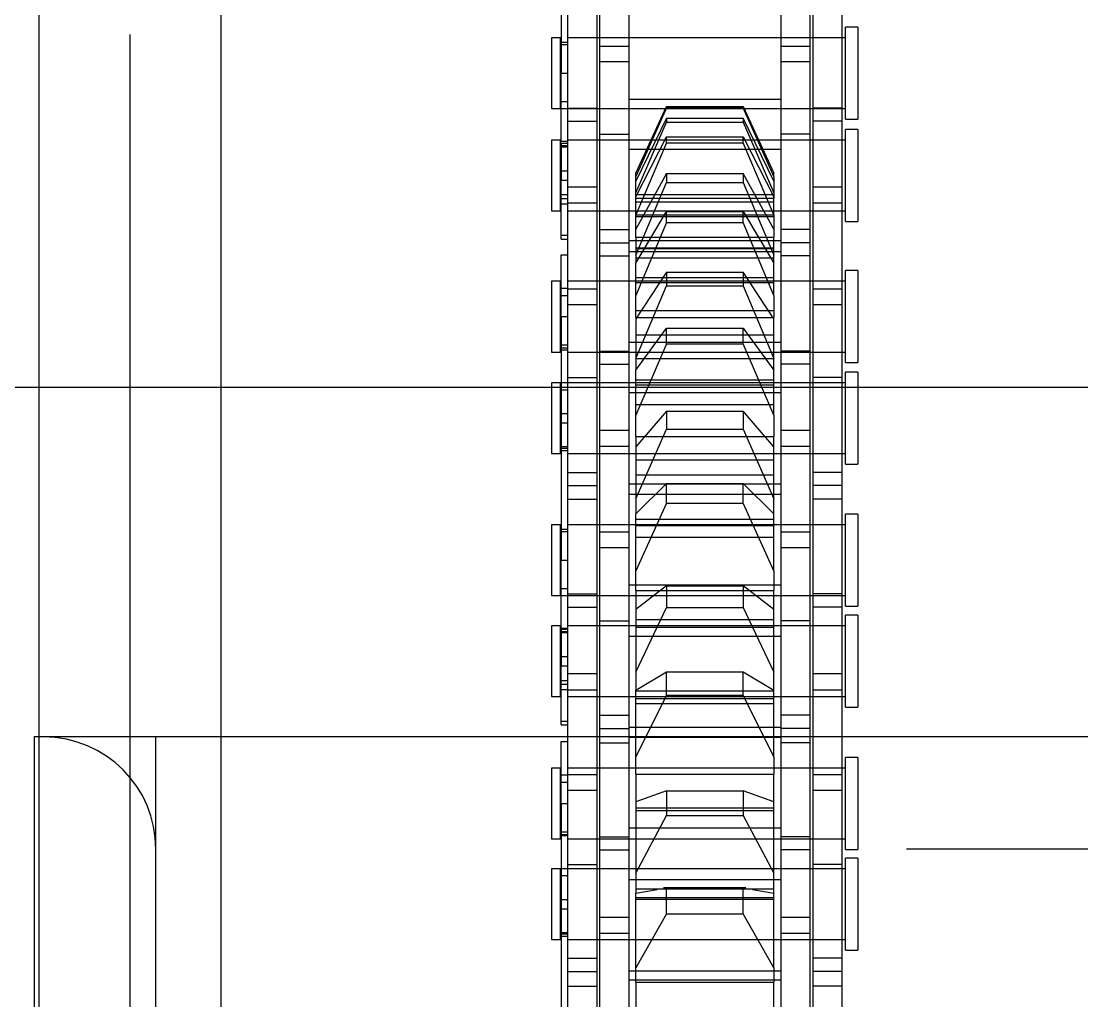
# Model space of a CAD drawing. Header units: metres. Extents: x 0 to 63075, y 0 to 44550.
# Drawn here: x 14314.3 to 14369.7, y 24669.8 to 24720.9 of the extents above; entities that cross this region are included whole.
import ezdxf

# ---------------------------------------------------------------- set-up
doc = ezdxf.new("R2010")
doc.units = ezdxf.units.M
doc.header["$LTSCALE"] = 75
doc.linetypes.add('HIDDEN2', pattern=[4.7625, 3.175, -1.5875])
for name, color, linetype in [('SDM', 7, 'Continuous'), ('SL4', 4, 'Continuous'), ('ST1', 7, 'HIDDEN2')]:
    doc.layers.add(name, color=color, linetype=linetype)

# ---------------------------------------------------------------- blocks, each defined once
blk = doc.blocks.new('A$Ca53c419a')
at = {"layer": 'SL4'}
for p, q in [((1004.763, 495.765), (54.76, 495.765)), ((215, 486.24), (1004.763, 486.24))]:
    blk.add_line(p, q, dxfattribs=at)
at = {"layer": 'ST1'}
for p, q in [((272, 534.865), (272, 420.765)), ((253.75, 496), (190.25, 496)), ((253.75, 420.765), (253.75, 496)), ((1004.763, 491.003), (4.763, 491.003)), ((202.45, 489.65), (247.9, 489.65)), ((247.9, 489.65), (253.75, 489.65)), ((247.9, 212.35), (247.9, 489.65)), ((215, 486.24), (1004.763, 486.24)), ((246.879, 469), (243.189, 469)), ((243.189, 469), (243.189, 468.526)), ((246.879, 468.526), (246.879, 469)), ((252.122, 469), (248.432, 469)), ((248.432, 469), (248.432, 468.526)), ((252.122, 468.526), (252.122, 469)), ((259.549, 469), (255.859, 469)), ((255.859, 469), (255.859, 468.526)), ((259.549, 468.526), (259.549, 469)), ((264.822, 469), (261.132, 469)), ((261.132, 469), (261.132, 468.526)), ((264.822, 468.526), (264.822, 469)), ((272.219, 469), (268.529, 469)), ((268.529, 469), (268.529, 468.526)), ((272.219, 468.526), (272.219, 469)), ((277.522, 469), (273.832, 469)), ((273.832, 469), (273.832, 468.526)), ((277.522, 468.526), (277.522, 469)), ((284.889, 469), (281.199, 469)), ((281.199, 469), (281.199, 468.526)), ((284.889, 468.526), (284.889, 469)), ((290.222, 469), (286.532, 469)), ((286.532, 469), (286.532, 468.526)), ((290.222, 468.526), (290.222, 469)), ((250.277, 468.489), (237.577, 468.489)), ((243.189, 468.526), (246.874, 468.526)), ((243.358, 468.489), (243.358, 468.157)), ((243.479, 468.489), (243.479, 468.157)), ((243.558, 468.526), (243.558, 468.157)), ((244.79, 468.489), (244.79, 468.157)), ((245.278, 468.489), (245.278, 468.157)), ((246.51, 468.157), (246.51, 468.526)), ((246.874, 468.526), (246.879, 468.526)), ((246.879, 466.637), (246.879, 468.489)), ((248.432, 468.526), (252.122, 468.526)), ((248.586, 468.157), (248.586, 468.489)), ((248.658, 468.489), (248.658, 468.157)), ((248.801, 468.526), (248.801, 468.157)), ((250.277, 468.489), (250.277, 468.157)), ((250.277, 468.489), (253.508, 468.489)), ((251.384, 468.489), (251.384, 468.157)), ((251.753, 468.157), (251.753, 468.526)), ((253.508, 468.489), (253.508, 468.157)), ((254.379, 468.489), (254.379, 468.157)), ((254.379, 468.489), (257.46, 468.489)), ((254.582, 468.489), (254.582, 468.157)), ((255.859, 468.526), (259.544, 468.526)), ((256.228, 468.526), (256.228, 468.157)), ((256.498, 468.489), (256.498, 468.157)), ((256.701, 468.489), (256.701, 468.157)), ((257.46, 468.489), (257.46, 468.157)), ((259.38, 468.489), (257.46, 468.489)), ((257.948, 468.489), (257.948, 468.157)), ((259.18, 468.157), (259.18, 468.526)), ((259.258, 468.489), (259.258, 468.157)), ((259.38, 468.489), (259.38, 468.157)), ((259.425, 468.489), (262.977, 468.489)), ((259.425, 468.489), (259.425, 468.157)), ((259.544, 468.526), (259.549, 468.526)), ((261.132, 468.526), (264.822, 468.526)), ((261.132, 468.489), (261.132, 466.637)), ((261.501, 468.526), (261.501, 468.157)), ((262.977, 468.489), (262.977, 468.157)), ((275.677, 468.489), (262.977, 468.489)), ((264.453, 468.157), (264.453, 468.526)), ((264.596, 468.489), (264.596, 468.157)), ((268.529, 468.526), (272.214, 468.526)), ((268.698, 468.489), (268.698, 468.157)), ((268.819, 468.489), (268.819, 468.157)), ((268.898, 468.526), (268.898, 468.157)), ((270.13, 468.489), (270.13, 468.157)), ((270.618, 468.489), (270.618, 468.157)), ((271.85, 468.157), (271.85, 468.526)), ((272.214, 468.526), (272.219, 468.526)), ((272.219, 466.637), (272.219, 468.489)), ((273.832, 468.526), (277.522, 468.526)), ((273.926, 468.157), (273.926, 468.489)), ((274.058, 468.489), (274.058, 468.157)), ((274.201, 468.526), (274.201, 468.157)), ((275.677, 468.489), (275.677, 468.157)), ((275.677, 468.489), (278.908, 468.489)), ((276.784, 468.489), (276.784, 468.157)), ((277.153, 468.157), (277.153, 468.526)), ((278.908, 468.489), (278.908, 468.157)), ((279.719, 468.489), (279.719, 468.157)), ((279.719, 468.489), (282.8, 468.489)), ((279.922, 468.489), (279.922, 468.157)), ((281.199, 468.526), (284.884, 468.526)), ((281.568, 468.526), (281.568, 468.157)), ((281.838, 468.489), (281.838, 468.157)), ((282.041, 468.489), (282.041, 468.157)), ((282.8, 468.489), (282.8, 468.157)), ((284.72, 468.489), (282.8, 468.489)), ((283.288, 468.489), (283.288, 468.157)), ((284.52, 468.157), (284.52, 468.526)), ((284.598, 468.489), (284.598, 468.157)), ((284.72, 468.489), (284.72, 468.157)), ((284.825, 468.489), (288.377, 468.489)), ((284.825, 468.489), (284.825, 468.157)), ((284.884, 468.526), (284.889, 468.526)), ((286.532, 468.526), (290.222, 468.526)), ((286.532, 468.489), (286.532, 466.637)), ((286.901, 468.526), (286.901, 468.157)), ((288.377, 468.489), (288.377, 468.157)), ((301.077, 468.489), (288.377, 468.489)), ((289.853, 468.157), (289.853, 468.526)), ((289.996, 468.489), (289.996, 468.157)), ((240.752, 468.157), (231.657, 468.157)), ((240.752, 468.157), (240.752, 466.637)), ((247.102, 468.157), (240.752, 468.157)), ((241.523, 468.157), (241.523, 466.637)), ((242.209, 468.157), (242.209, 466.637)), ((243.189, 468.157), (243.189, 466.637)), ((243.189, 468.157), (243.189, 453.659)), ((246.879, 453.659), (246.879, 468.157)), ((247.102, 468.157), (247.102, 466.637)), ((256.197, 468.157), (247.102, 468.157)), ((248.432, 468.157), (248.432, 466.637)), ((248.432, 468.157), (248.432, 453.659)), ((250.954, 466.637), (250.954, 468.157)), ((251.784, 468.157), (251.784, 466.637)), ((252.122, 466.637), (252.122, 468.157)), ((252.122, 453.659), (252.122, 468.157)), ((255.859, 468.157), (255.859, 466.637)), ((255.859, 468.157), (255.859, 453.659)), ((257.057, 468.157), (256.197, 468.157)), ((256.197, 466.637), (256.197, 468.157)), ((266.152, 468.157), (257.057, 468.157)), ((257.057, 468.157), (257.057, 466.637)), ((259.549, 466.637), (259.549, 468.157)), ((259.549, 453.659), (259.549, 468.157)), ((260.528, 468.157), (260.528, 466.637)), ((261.132, 468.157), (261.132, 453.659)), ((261.214, 468.157), (261.214, 466.637)), ((264.822, 466.637), (264.822, 468.157)), ((264.822, 453.659), (264.822, 468.157)), ((266.152, 468.157), (266.152, 466.637)), ((272.502, 468.157), (266.152, 468.157)), ((266.863, 468.157), (266.863, 466.637)), ((267.549, 468.157), (267.549, 466.637)), ((268.529, 468.157), (268.529, 466.637)), ((268.529, 468.157), (268.529, 453.659)), ((272.219, 453.659), (272.219, 468.157)), ((272.502, 468.157), (272.502, 466.637)), ((281.597, 468.157), (272.502, 468.157)), ((273.832, 468.157), (273.832, 466.637)), ((273.832, 468.157), (273.832, 453.659)), ((276.294, 466.637), (276.294, 468.157)), ((277.124, 468.157), (277.124, 466.637)), ((277.522, 466.637), (277.522, 468.157)), ((277.522, 453.659), (277.522, 468.157)), ((281.199, 468.157), (281.199, 466.637)), ((281.199, 468.157), (281.199, 453.659)), ((282.457, 468.157), (281.597, 468.157)), ((281.597, 466.637), (281.597, 468.157)), ((291.552, 468.157), (282.457, 468.157)), ((282.457, 468.157), (282.457, 466.637)), ((284.889, 466.637), (284.889, 468.157)), ((284.889, 453.659), (284.889, 468.157)), ((285.868, 468.157), (285.868, 466.637)), ((286.532, 468.157), (286.532, 453.659)), ((286.554, 468.157), (286.554, 466.637)), ((290.222, 466.637), (290.222, 468.157)), ((290.222, 453.659), (290.222, 468.157)), ((240.752, 466.637), (231.657, 466.637)), ((243.497, 466.485), (234.402, 466.485)), ((247.102, 466.637), (240.752, 466.637)), ((243.189, 466.485), (243.189, 464.965)), ((244.357, 466.485), (243.497, 466.485)), ((243.497, 464.965), (243.497, 466.485)), ((253.452, 466.485), (244.357, 466.485)), ((244.357, 466.485), (244.357, 464.965)), ((246.879, 464.965), (246.879, 466.485)), ((256.197, 466.637), (247.102, 466.637)), ((247.858, 466.485), (247.858, 464.965)), ((248.432, 466.485), (248.432, 464.965)), ((248.544, 466.485), (248.544, 464.965)), ((252.122, 464.965), (252.122, 466.485)), ((253.452, 466.485), (253.452, 464.965)), ((259.802, 466.485), (253.452, 466.485)), ((254.193, 466.485), (254.193, 464.965)), ((254.879, 466.485), (254.879, 464.965)), ((255.859, 466.485), (255.859, 464.965)), ((257.057, 466.637), (256.197, 466.637)), ((266.152, 466.637), (257.057, 466.637)), ((259.549, 464.965), (259.549, 466.485)), ((259.802, 466.485), (259.802, 464.965)), ((268.897, 466.485), (259.802, 466.485)), ((261.132, 466.485), (261.132, 464.965)), ((263.624, 464.965), (263.624, 466.485)), ((264.454, 466.485), (264.454, 464.965)), ((264.822, 464.965), (264.822, 466.485)), ((272.502, 466.637), (266.152, 466.637)), ((268.529, 466.485), (268.529, 464.965)), ((269.757, 466.485), (268.897, 466.485)), ((268.897, 464.965), (268.897, 466.485)), ((278.852, 466.485), (269.757, 466.485)), ((269.757, 466.485), (269.757, 464.965)), ((272.219, 464.965), (272.219, 466.485)), ((281.597, 466.637), (272.502, 466.637)), ((273.198, 466.485), (273.198, 464.965)), ((273.832, 466.485), (273.832, 464.965)), ((273.884, 466.485), (273.884, 464.965)), ((277.522, 464.965), (277.522, 466.485)), ((278.852, 466.485), (278.852, 464.965)), ((285.202, 466.485), (278.852, 466.485)), ((279.533, 466.485), (279.533, 464.965)), ((280.219, 466.485), (280.219, 464.965)), ((281.199, 466.485), (281.199, 464.965)), ((282.457, 466.637), (281.597, 466.637)), ((291.552, 466.637), (282.457, 466.637)), ((284.889, 464.965), (284.889, 466.485)), ((285.202, 466.485), (285.202, 464.965)), ((294.297, 466.485), (285.202, 466.485)), ((286.532, 466.485), (286.532, 464.965)), ((288.964, 464.965), (288.964, 466.485)), ((289.794, 466.485), (289.794, 464.965)), ((290.222, 464.965), (290.222, 466.485)), ((240.952, 464.6), (233.95, 464.6)), ((243.497, 464.965), (234.402, 464.965)), ((240.952, 464.6), (240.952, 457.4)), ((240.952, 464.6), (241.713, 464.6)), ((241.074, 464.965), (241.074, 457.035)), ((241.537, 457.035), (241.537, 464.965)), ((244.53, 463), (241.713, 464.6)), ((241.713, 464.6), (245.595, 464.6)), ((243.189, 464.965), (243.189, 457.035)), ((244.357, 464.965), (243.497, 464.965)), ((253.452, 464.965), (244.357, 464.965)), ((245.297, 464.6), (245.297, 457.4)), ((245.372, 464.6), (245.372, 457.4)), ((245.595, 464.6), (245.791, 463.49)), ((251.801, 464.6), (245.595, 464.6)), ((245.821, 464.6), (245.821, 457.4)), ((246.317, 464.965), (246.317, 457.035)), ((246.648, 464.6), (249.656, 463)), ((246.879, 457.035), (246.879, 464.965)), ((248.432, 464.965), (248.432, 457.035)), ((248.994, 457.035), (248.994, 464.965)), ((249.911, 464.6), (249.911, 457.4)), ((250.059, 464.6), (250.059, 457.4)), ((250.948, 463), (250.37, 464.6)), ((251.801, 464.6), (251.801, 457.4)), ((251.801, 464.6), (252.706, 464.6)), ((252.122, 457.035), (252.122, 464.965)), ((255.933, 463), (252.706, 464.6)), ((252.706, 464.6), (256.187, 464.6)), ((259.802, 464.965), (253.452, 464.965)), ((253.744, 464.965), (253.744, 457.035)), ((254.237, 457.035), (254.237, 464.965)), ((255.489, 464.6), (255.489, 457.4)), ((255.765, 464.6), (255.765, 457.4)), ((255.859, 464.965), (255.859, 457.035)), ((261.395, 464.6), (256.163, 464.6)), ((256.163, 464.6), (256.163, 457.4)), ((256.187, 464.6), (257.142, 463)), ((257.122, 464.6), (260.496, 463)), ((259.017, 464.965), (259.017, 457.035)), ((259.485, 464.6), (259.485, 457.4)), ((259.549, 457.035), (259.549, 464.965)), ((268.897, 464.965), (259.802, 464.965)), ((259.886, 464.6), (259.886, 457.4)), ((261.632, 463), (260.392, 464.6)), ((261.132, 464.965), (261.132, 457.035)), ((261.395, 464.6), (261.395, 457.4)), ((261.395, 464.6), (262.416, 464.6)), ((261.664, 457.035), (261.664, 464.965)), ((265.949, 463), (262.416, 464.6)), ((262.416, 464.6), (265.383, 464.6)), ((264.179, 464.6), (264.179, 457.4)), ((264.775, 464.6), (264.775, 457.4)), ((264.822, 457.035), (264.822, 464.965)), ((265.11, 464.6), (265.11, 457.4)), ((265.383, 464.6), (266.979, 463)), ((269.426, 464.6), (265.383, 464.6)), ((266.17, 464.6), (269.803, 463)), ((266.414, 464.965), (266.414, 457.035)), ((266.937, 457.035), (266.937, 464.965)), ((267.428, 464.6), (267.428, 457.4)), ((268.199, 464.6), (268.199, 457.4)), ((268.529, 464.965), (268.529, 457.035)), ((270.744, 463), (268.883, 464.6)), ((269.757, 464.965), (268.897, 464.965)), ((269.426, 464.6), (269.426, 457.4)), ((269.426, 464.6), (270.529, 464.6)), ((278.852, 464.965), (269.757, 464.965)), ((274.256, 463), (270.529, 464.6)), ((270.529, 464.6), (272.888, 464.6)), ((271.087, 464.6), (271.087, 457.4)), ((271.717, 464.965), (271.717, 457.035)), ((272.113, 464.6), (272.113, 457.4)), ((272.219, 457.035), (272.219, 464.965)), ((272.375, 464.6), (272.375, 457.4)), ((272.888, 464.6), (275.075, 463)), ((275.636, 464.6), (272.888, 464.6)), ((273.486, 464.6), (273.486, 457.4)), ((273.502, 464.6), (277.276, 463)), ((273.832, 464.965), (273.832, 457.035)), ((274.334, 457.035), (274.334, 464.965)), ((274.731, 464.6), (274.731, 457.4)), ((277.994, 463), (275.571, 464.6)), ((275.636, 464.6), (275.636, 457.4)), ((275.636, 464.6), (276.786, 464.6)), ((275.993, 464.6), (275.993, 457.4)), ((280.586, 463), (276.786, 464.6)), ((276.786, 464.6), (278.461, 464.6)), ((277.464, 464.6), (277.464, 457.4)), ((277.522, 457.035), (277.522, 464.965)), ((277.544, 464.6), (277.544, 457.4)), ((277.723, 464.6), (277.723, 457.4)), ((278.461, 464.6), (281.167, 463)), ((279.826, 464.6), (278.461, 464.6)), ((278.737, 464.6), (278.737, 457.4)), ((285.202, 464.965), (278.852, 464.965)), ((278.881, 464.6), (282.675, 463)), ((279.084, 464.965), (279.084, 457.035)), ((279.233, 464.6), (279.233, 457.4)), ((279.27, 464.6), (279.27, 457.4)), ((279.637, 457.035), (279.637, 464.965)), ((279.826, 464.6), (279.826, 457.4)), ((279.826, 464.6), (280.984, 464.6)), ((283.147, 463), (280.24, 464.6)), ((280.893, 464.6), (280.893, 457.4)), ((284.736, 463), (280.984, 464.6)), ((280.984, 464.6), (281.922, 464.6)), ((280.984, 464.6), (280.984, 457.4)), ((281.199, 464.965), (281.199, 457.035)), ((281.672, 464.6), (281.672, 457.4)), ((281.859, 464.6), (281.859, 457.4)), ((281.859, 464.6), (282.991, 464.6)), ((281.922, 464.6), (285.061, 463)), ((282.052, 464.6), (282.052, 457.4)), ((282.135, 464.6), (285.827, 463)), ((286.037, 463), (282.74, 464.6)), ((286.573, 463), (282.991, 464.6)), ((282.991, 464.6), (283.16, 464.6)), ((283.16, 464.6), (286.631, 463)), ((284.417, 464.965), (284.417, 457.035)), ((284.889, 457.035), (284.889, 464.965)), ((294.297, 464.965), (285.202, 464.965)), ((286.532, 464.965), (286.532, 457.035)), ((287.004, 457.035), (287.004, 464.965)), ((290.222, 457.035), (290.222, 464.965)), ((244.53, 463), (244.53, 459)), ((244.53, 463), (245.877, 463)), ((245.852, 463.146), (245.877, 463)), ((245.877, 463), (245.877, 459)), ((245.88, 458.854), (245.88, 463.146)), ((249.656, 463), (249.656, 459)), ((250.948, 463), (249.656, 463)), ((250.948, 463), (250.948, 459)), ((255.933, 463), (255.933, 459)), ((255.933, 463), (257.142, 463)), ((257.142, 463), (257.142, 459)), ((260.496, 463), (260.496, 459)), ((261.632, 463), (260.496, 463)), ((261.632, 463), (261.632, 459)), ((265.949, 463), (265.949, 459)), ((265.949, 463), (266.979, 463)), ((266.979, 463), (266.979, 459)), ((269.803, 463), (269.803, 459)), ((270.744, 463), (269.803, 463)), ((270.744, 463), (270.744, 459)), ((274.256, 463), (274.256, 459)), ((274.256, 463), (275.075, 463)), ((275.075, 463), (275.075, 459)), ((277.994, 463), (277.276, 463)), ((277.276, 463), (277.276, 459)), ((277.994, 463), (277.994, 459)), ((280.586, 463), (280.586, 459)), ((280.586, 463), (281.167, 463)), ((281.167, 463), (281.167, 459)), ((283.147, 463), (282.675, 463)), ((282.675, 463), (282.675, 459)), ((283.147, 463), (283.147, 459)), ((284.736, 463), (284.736, 459)), ((284.736, 463), (285.061, 463)), ((285.061, 463), (285.061, 459)), ((286.037, 463), (285.827, 463)), ((285.827, 463), (285.827, 459)), ((286.037, 463), (286.037, 459)), ((286.573, 463), (286.573, 459)), ((286.573, 463), (286.631, 463)), ((286.631, 463), (286.631, 459)), ((241.713, 457.4), (244.53, 459)), ((244.53, 459), (245.877, 459)), ((245.877, 459), (245.852, 458.854)), ((249.656, 459), (246.648, 457.4)), ((250.948, 459), (249.656, 459)), ((250.37, 457.4), (250.948, 459)), ((252.706, 457.4), (255.933, 459)), ((255.933, 459), (257.142, 459)), ((257.142, 459), (256.187, 457.4)), ((260.496, 459), (257.122, 457.4)), ((260.392, 457.4), (261.632, 459)), ((261.632, 459), (260.496, 459)), ((262.416, 457.4), (265.949, 459)), ((266.979, 459), (265.383, 457.4)), ((265.949, 459), (266.979, 459)), ((269.803, 459), (266.17, 457.4)), ((268.883, 457.4), (270.744, 459)), ((270.744, 459), (269.803, 459)), ((270.529, 457.4), (274.256, 459)), ((275.075, 459), (272.888, 457.4)), ((277.276, 459), (273.502, 457.4)), ((274.256, 459), (275.075, 459)), ((275.571, 457.4), (277.994, 459)), ((276.786, 457.4), (280.586, 459)), ((277.994, 459), (277.276, 459)), ((281.167, 459), (278.461, 457.4)), ((282.675, 459), (278.881, 457.4)), ((280.24, 457.4), (283.147, 459)), ((280.586, 459), (281.167, 459)), ((280.984, 457.4), (284.736, 459)), ((285.061, 459), (281.922, 457.4)), ((285.827, 459), (282.135, 457.4)), ((283.147, 459), (282.675, 459)), ((282.74, 457.4), (286.037, 459)), ((282.991, 457.4), (286.573, 459)), ((286.631, 459), (283.16, 457.4)), ((284.736, 459), (285.061, 459)), ((286.037, 459), (285.827, 459)), ((286.573, 459), (286.631, 459)), ((245.791, 458.51), (245.595, 457.4)), ((233.95, 457.4), (240.952, 457.4)), ((241.713, 457.4), (240.952, 457.4)), ((241.713, 457.4), (245.595, 457.4)), ((245.595, 457.4), (251.801, 457.4)), ((252.706, 457.4), (251.801, 457.4)), ((252.706, 457.4), (256.187, 457.4)), ((256.187, 457.4), (261.395, 457.4)), ((262.416, 457.4), (261.395, 457.4)), ((262.416, 457.4), (265.383, 457.4)), ((265.383, 457.4), (269.426, 457.4)), ((270.529, 457.4), (269.426, 457.4)), ((270.529, 457.4), (272.888, 457.4)), ((272.888, 457.4), (275.636, 457.4)), ((276.786, 457.4), (275.636, 457.4)), ((276.786, 457.4), (278.461, 457.4)), ((278.461, 457.4), (279.826, 457.4)), ((280.984, 457.4), (279.826, 457.4)), ((280.984, 457.4), (281.922, 457.4)), ((282.991, 457.4), (281.859, 457.4)), ((282.991, 457.4), (283.16, 457.4)), ((243.497, 457.035), (234.402, 457.035)), ((243.189, 457.035), (243.189, 455.515)), ((244.357, 457.035), (243.497, 457.035)), ((243.497, 455.515), (243.497, 457.035)), ((253.452, 457.035), (244.357, 457.035)), ((244.357, 457.035), (244.357, 455.515)), ((246.879, 455.515), (246.879, 457.035)), ((247.858, 455.515), (247.858, 457.035)), ((248.432, 457.035), (248.432, 455.515)), ((248.544, 455.515), (248.544, 457.035)), ((252.122, 455.515), (252.122, 457.035)), ((253.452, 455.515), (253.452, 457.035)), ((259.802, 457.035), (253.452, 457.035)), ((254.193, 455.515), (254.193, 457.035)), ((254.879, 455.515), (254.879, 457.035)), ((255.859, 457.035), (255.859, 455.515)), ((259.549, 455.515), (259.549, 457.035)), ((259.802, 455.515), (259.802, 457.035)), ((268.897, 457.035), (259.802, 457.035)), ((261.132, 457.035), (261.132, 455.515)), ((263.624, 455.515), (263.624, 457.035)), ((264.454, 457.035), (264.454, 455.515)), ((264.822, 455.515), (264.822, 457.035)), ((268.529, 457.035), (268.529, 455.515)), ((269.757, 457.035), (268.897, 457.035)), ((268.897, 455.515), (268.897, 457.035)), ((278.852, 457.035), (269.757, 457.035)), ((269.757, 457.035), (269.757, 455.515)), ((272.219, 455.515), (272.219, 457.035)), ((273.198, 455.515), (273.198, 457.035)), ((273.832, 457.035), (273.832, 455.515)), ((273.884, 455.515), (273.884, 457.035)), ((277.522, 455.515), (277.522, 457.035)), ((278.852, 455.515), (278.852, 457.035)), ((285.202, 457.035), (278.852, 457.035)), ((279.533, 455.515), (279.533, 457.035)), ((280.219, 455.515), (280.219, 457.035)), ((281.199, 457.035), (281.199, 455.515)), ((284.889, 455.515), (284.889, 457.035)), ((285.202, 455.515), (285.202, 457.035)), ((294.297, 457.035), (285.202, 457.035)), ((286.532, 457.035), (286.532, 455.515)), ((288.964, 455.515), (288.964, 457.035)), ((289.794, 457.035), (289.794, 455.515)), ((290.222, 455.515), (290.222, 457.035)), ((240.752, 455.363), (231.657, 455.363)), ((243.497, 455.515), (234.402, 455.515)), ((240.752, 453.843), (240.752, 455.363)), ((247.102, 455.363), (240.752, 455.363)), ((241.523, 453.843), (241.523, 455.363)), ((242.209, 453.843), (242.209, 455.363)), ((243.189, 455.363), (243.189, 453.843)), ((244.357, 455.515), (243.497, 455.515)), ((253.452, 455.515), (244.357, 455.515)), ((246.879, 453.843), (246.879, 455.363)), ((247.102, 453.843), (247.102, 455.363)), ((256.197, 455.363), (247.102, 455.363)), ((248.432, 455.363), (248.432, 453.843)), ((250.954, 453.843), (250.954, 455.363)), ((251.784, 455.363), (251.784, 453.843)), ((252.122, 453.843), (252.122, 455.363)), ((259.802, 455.515), (253.452, 455.515)), ((255.859, 455.363), (255.859, 453.843)), ((257.057, 455.363), (256.197, 455.363)), ((256.197, 453.843), (256.197, 455.363)), ((266.152, 455.363), (257.057, 455.363)), ((257.057, 455.363), (257.057, 453.843)), ((259.549, 453.843), (259.549, 455.363)), ((268.897, 455.515), (259.802, 455.515)), ((260.528, 453.843), (260.528, 455.363)), ((261.132, 455.363), (261.132, 453.843)), ((261.214, 453.843), (261.214, 455.363)), ((264.822, 453.843), (264.822, 455.363)), ((266.152, 453.843), (266.152, 455.363)), ((272.502, 455.363), (266.152, 455.363)), ((266.863, 453.843), (266.863, 455.363)), ((267.549, 453.843), (267.549, 455.363)), ((268.529, 455.363), (268.529, 453.843)), ((269.757, 455.515), (268.897, 455.515)), ((278.852, 455.515), (269.757, 455.515)), ((272.219, 453.843), (272.219, 455.363)), ((272.502, 453.843), (272.502, 455.363)), ((281.597, 455.363), (272.502, 455.363)), ((273.832, 455.363), (273.832, 453.843)), ((276.294, 453.843), (276.294, 455.363)), ((277.124, 455.363), (277.124, 453.843)), ((277.522, 453.843), (277.522, 455.363)), ((285.202, 455.515), (278.852, 455.515)), ((281.199, 455.363), (281.199, 453.843)), ((282.457, 455.363), (281.597, 455.363)), ((281.597, 453.843), (281.597, 455.363)), ((291.552, 455.363), (282.457, 455.363)), ((282.457, 455.363), (282.457, 453.843)), ((284.889, 453.843), (284.889, 455.363)), ((294.297, 455.515), (285.202, 455.515)), ((285.868, 453.843), (285.868, 455.363)), ((286.532, 455.363), (286.532, 453.843)), ((286.554, 453.843), (286.554, 455.363)), ((290.222, 453.843), (290.222, 455.363)), ((240.752, 453.843), (231.657, 453.843)), ((247.102, 453.843), (240.752, 453.843)), ((242.635, 453.659), (247.432, 453.659)), ((242.635, 453.659), (242.635, 453)), ((256.197, 453.843), (247.102, 453.843)), ((247.432, 453), (247.432, 453.659)), ((247.879, 453.659), (252.676, 453.659)), ((247.879, 453.659), (247.879, 453)), ((252.676, 453), (252.676, 453.659)), ((255.305, 453.659), (260.102, 453.659)), ((255.305, 453.659), (255.305, 453)), ((257.057, 453.843), (256.197, 453.843)), ((266.152, 453.843), (257.057, 453.843)), ((260.102, 453), (260.102, 453.659)), ((260.579, 453.659), (265.376, 453.659)), ((260.579, 453.659), (260.579, 453)), ((265.376, 453), (265.376, 453.659)), ((272.502, 453.843), (266.152, 453.843)), ((267.975, 453.659), (272.772, 453.659)), ((267.975, 453.659), (267.975, 453)), ((281.597, 453.843), (272.502, 453.843)), ((272.772, 453), (272.772, 453.659)), ((273.279, 453.659), (278.076, 453.659)), ((273.279, 453.659), (273.279, 453)), ((278.076, 453), (278.076, 453.659)), ((280.645, 453.659), (285.442, 453.659)), ((280.645, 453.659), (280.645, 453)), ((282.457, 453.843), (281.597, 453.843)), ((291.552, 453.843), (282.457, 453.843)), ((285.442, 453), (285.442, 453.659)), ((285.979, 453.659), (290.776, 453.659)), ((285.979, 453.659), (285.979, 453)), ((290.776, 453), (290.776, 453.659)), ((247.432, 453), (242.635, 453)), ((252.676, 453), (247.879, 453)), ((260.102, 453), (255.305, 453)), ((265.376, 453), (260.579, 453)), ((272.772, 453), (267.975, 453)), ((278.076, 453), (273.279, 453)), ((285.442, 453), (280.645, 453)), ((290.776, 453), (285.979, 453))]:
    blk.add_line(p, q, dxfattribs=at)
blk.add_arc((247.9, 495.5), 5.85, 270, 0, dxfattribs=at)

msp = doc.modelspace()

# ---------------------------------------------------------------- block references
at = {"layer": 'SDM', "rotation": 90}
msp.add_blockref('A$Ca53c419a', (14811.027, 24429.769), dxfattribs=at)

doc.saveas('drawing.dxf')
